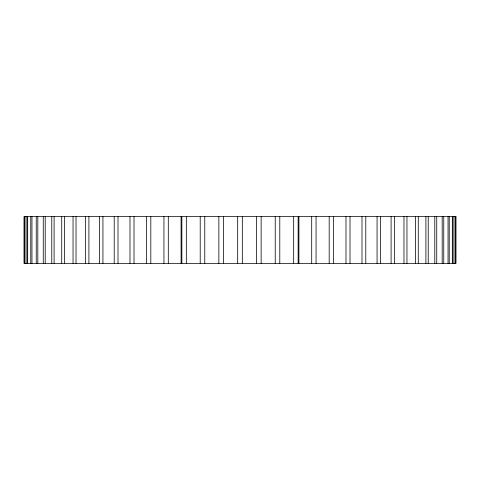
<?xml version="1.0" encoding="UTF-8"?>
<svg xmlns="http://www.w3.org/2000/svg" width="480" height="480" viewBox="0 0 480 480"><rect width="100%" height="100%" fill="white"/><g stroke="black" fill="none" stroke-linecap="round" stroke-linejoin="round"><path stroke-width="0.72" d="M455.382 216.648L455.382 263.352M454.974 216.648L454.974 263.352M453.12 216.648L453.12 263.352M452.316 216.648L452.316 263.352M449.238 216.648L449.238 263.352M448.038 216.648L448.038 263.352M443.766 216.648L443.766 263.352M442.182 216.648L442.182 263.352M436.74 216.648L436.74 263.352M434.784 216.648L434.784 263.352M428.22 216.648L428.22 263.352M425.904 216.648L425.904 263.352M418.266 216.648L418.266 263.352M415.608 216.648L415.608 263.352M406.956 216.648L406.956 263.352M403.974 216.648L403.974 263.352M394.374 216.648L394.374 263.352M391.098 216.648L391.098 263.352M380.616 216.648L380.616 263.352M377.064 216.648L377.064 263.352M365.79 216.648L365.79 263.352M361.992 216.648L361.992 263.352M350.01 216.648L350.01 263.352M345.99 216.648L345.99 263.352M333.39 216.648L333.39 263.352M329.184 216.648L329.184 263.352M316.056 216.648L316.056 263.352M311.7 216.648L311.7 263.352M298.926 216.648L298.908 263.352M298.146 216.648L298.146 263.352M293.664 216.648L293.664 263.352M279.792 216.648L279.792 263.352M275.226 216.648L275.226 263.352M261.138 216.648L261.138 263.352M256.518 216.648L256.518 263.352M242.322 216.648L242.322 263.352M237.678 216.648L237.678 263.352M223.482 216.648L223.482 263.352M218.862 216.648L218.862 263.352M204.774 216.648L204.774 263.352M200.208 216.648L200.208 263.352M186.336 216.648L186.336 263.352M181.854 216.648L181.854 263.352M181.074 216.648L181.092 263.352M168.3 216.648L168.3 263.352M163.944 216.648L163.944 263.352M150.816 216.648L150.816 263.352M146.61 216.648L146.61 263.352M134.01 216.648L134.01 263.352M129.99 216.648L129.99 263.352M118.008 216.648L118.008 263.352M114.21 216.648L114.21 263.352M102.936 216.648L102.936 263.352M99.384 216.648L99.384 263.352M88.902 216.648L88.902 263.352M85.626 216.648L85.626 263.352M76.026 216.648L76.026 263.352M73.044 216.648L73.044 263.352M64.392 216.648L64.392 263.352M61.734 216.648L61.734 263.352M54.096 216.648L54.096 263.352M51.78 216.648L51.78 263.352M45.216 216.648L45.216 263.352M43.26 216.648L43.26 263.352M37.818 216.648L37.818 263.352M36.234 216.648L36.234 263.352M31.962 216.648L31.962 263.352M30.762 216.648L30.762 263.352M27.684 216.648L27.684 263.352M26.88 216.648L26.88 263.352M25.026 216.648L25.026 263.352M24.618 216.648L24.618 263.352M456 216.648L24 216.648L24 263.352L456 263.352L456 216.648"/></g></svg>
